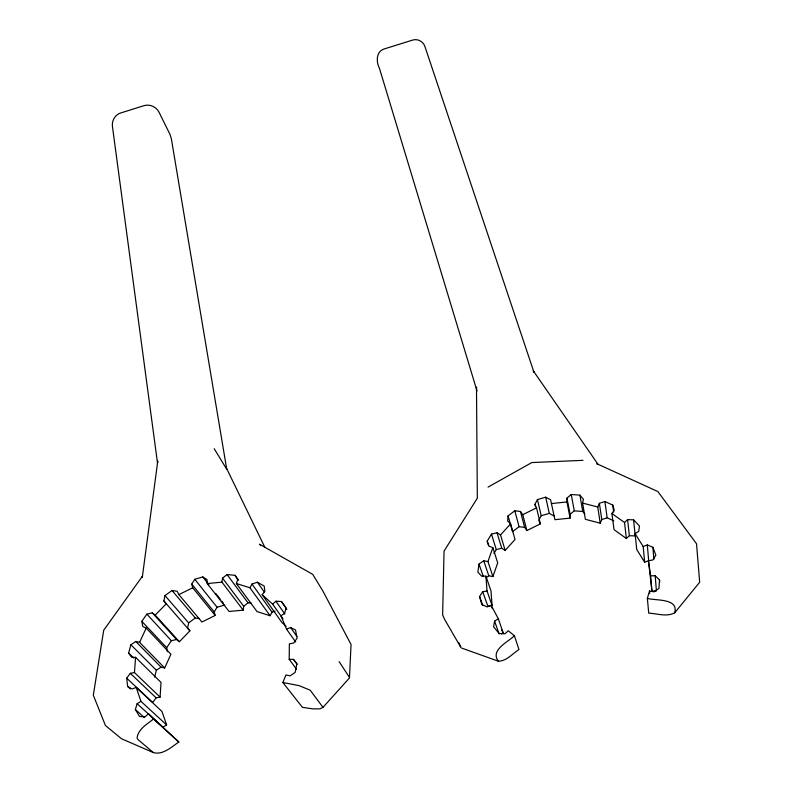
<?xml version="1.0" encoding="UTF-8"?>
<svg xmlns="http://www.w3.org/2000/svg" width="793" height="793" viewBox="0 0 793 793"><rect width="100%" height="100%" fill="white"/><g stroke="black" fill="none" stroke-linecap="round" stroke-linejoin="round"><path stroke-width="1.19" d="M296.542 669.203L289.197 659.32L289.376 643.847L293.638 643.054L297.107 638.187L295.502 630.009L290.625 627.55L286.541 629.136L280.881 615.725L284.618 613.435L286.065 607.934L281.465 601.51L275.914 601.223L272.643 604.117L262.176 594.691L264.892 591.32L264.198 586.037L257.388 582.221L251.986 584.044L249.944 587.772L270.106 615.735L272.029 612.137L275.131 611.096M160.087 697.116L134.443 672.553L130.32 673.316L126.682 678.164L152.692 702.499L156.132 697.84L160.087 697.116L161.029 682.426L135.593 657.338L131.559 657.278L128.644 653.085L130.875 644.759L135.772 641.487L139.578 642.34L164.696 667.964L170.911 654.225L146.199 628.096L142.77 626.5L141.848 621.335L146.854 614.149L152.256 612.84L155.19 615.12L179.406 641.725L189.894 630.851L187.604 628.076L188.645 622.882L195.336 617.985L199.311 618.609M647.316 544.95L648.674 560.661L644.65 562.217L643.192 546.546L647.316 544.95L652.907 547.269L655.861 555.169L652.897 559.947L648.456 560.78L650.617 575.797L655.206 575.777L659.518 579.961L658.943 588.436L654.086 591.836L649.526 591.003L647.356 598.378L648.743 613.158C657.11 613.495 666.794 617.202 674.684 612.83L699.684 582.231L696.512 543.74L657.853 491.541L596.851 463.736L597.962 464.252L533.233 370.747L533.927 372.165L425.008 46.787C423.551 41.702 417.802 38.401 412.707 40.066L384.199 48.958C375.932 51.505 376.09 61.983 379.47 68.376L477.049 391.058M134.443 672.553L135.593 657.338M626.381 538.516L624.517 522.498L627.59 519.633L633.567 519.831L635.223 535.919L629.384 535.711L626.381 538.516L614.04 529.645L611.889 513.507L614.288 510.196L612.741 505.091L604.881 501.493L599.379 503.337L601.788 519.603L600.212 523.182L585.383 519.316L582.597 503.099L583.41 499.263L579.911 495.139L571.247 494.515L566.965 498.073L570.088 514.32L570.098 518.136L554.912 519.683L550.62 499.778L545.703 497.191L537.446 499.58L534.938 504.308L536.534 507.857L540.34 523.876L526.889 530.557L522.765 514.687L520.456 511.485L514.806 510.801L508.075 515.856L507.669 521.08L510.633 523.816L515.024 539.498L505.171 550.411L501.751 548.27L497.042 532.767L491.452 534.115L487.189 541.163L488.597 545.544M155.19 615.12L166.233 603.82L163.873 600.965L165.013 595.593L172.031 590.498L177.186 591.281L178.881 594.611L201.957 621.999L215.171 615.457L192.709 587.782L191.747 584.104L194.771 579.277L202.82 576.937L207.032 579.673L207.241 583.579L229.088 611.462L243.203 610.144L243.709 606.288L248.011 602.829L251.302 603.166M243.203 610.144L221.961 582.141L222.526 578.147L227.036 574.558L235.025 575.321L238.594 580.198M486.02 577.72L488.795 575.807L492.899 576.57L487.943 561.573L483.74 560.8L479.002 564.051L477.872 572.149L481.619 576.184L485.95 576.174L490.986 590.934L492.066 605.455L487.864 606.239L482.729 591.756L487.021 590.954L492.066 605.455M482.729 591.756L479.557 596.514L481.847 604.524L487.08 606.932L491.184 605.346L498.341 618.808L494.594 621.137L493.573 626.777L499.065 633.458L505.042 633.785L508.263 630.782L514.429 635.758L518.949 649.536C512.506 653.601 506.568 661.223 498.321 661.184L461.605 648.059M154.605 677.143L156.37 670.263L161.038 667.121L164.696 667.964M214.189 448.689L226.739 469.268L171.318 138.567L169.94 134.304L158.848 111.833C156.013 106.758 149.708 103.942 144.088 105.647L120.823 112.933C115.163 114.569 111.763 120.536 112.408 126.246L157.51 463.043L157.757 461.169L142.304 577.294L142.443 576.194L103.714 630.227L93.316 695.213L105.439 725.526L121.517 738.769L153.366 752.577C162.833 755.313 171.506 746.947 178.821 742.01L148.46 713.819L145.02 716.862L139.499 716.446L135.345 709.487L137.12 703.708L140.946 701.369L166.619 724.931L162.971 727.181L137.12 703.708M270.106 615.735L257.041 611.581L236.373 583.549L237.692 579.614L235.025 575.321M492.899 576.57L497.707 562.901L492.879 547.656L488.964 546.169L487.189 541.163M487.943 561.573L492.879 547.656M674.684 612.83C678.897 597.932 655.226 600.866 647.356 598.378M260.947 545.485L259.46 544.216L312.729 574.36L322.989 591.211L351.051 644.521L349.455 677.985L322.989 707.346L320.005 708.843L312.957 708.863L302.411 707.346L282.863 682.505L285.966 674.952L290.099 675.864L295.125 672.444L296.899 663.741L293.479 659.38L289.197 659.32M600.212 523.182L597.753 506.985L599.379 503.337M139.578 642.34L146.199 628.096M537.446 499.58L541.213 515.728L538.774 520.367L540.34 523.876M493.91 553.534L496.289 549.579L501.751 548.27M215.171 615.457L214.209 611.889L217.074 607.23L224.786 605.009M167.412 651.677L166.659 647.673L171.387 640.744L176.571 639.505L179.406 641.725M505.171 550.411L500.532 534.938L510.633 523.816M570.088 514.32L574.271 510.831L582.746 511.475L584.798 513.914M514.429 635.758C508.144 641.894 489.925 650.121 498.321 661.184M526.889 530.557L524.609 527.395L519.088 526.711L512.516 531.657L508.075 515.856M178.821 742.01L153.485 719.033C147.171 724.128 138.131 729.084 137.06 737.916L137.982 739.562L153.366 752.577M501.364 633.994L503.188 632.854L498.341 618.808M644.65 562.217L636.729 549.499L635.094 533.63L638.752 531.35L639.465 525.997L633.567 519.831M488.072 487.09L531.825 462.567L582.994 460.336M522.765 514.687L536.534 507.857M178.881 594.611L192.709 587.782M166.619 724.931L161.96 711.47L136.237 687.422L132.173 688.998L127.643 686.441L126.682 678.164M601.788 519.603L607.17 517.799L613.762 520.852M541.213 515.728L549.291 513.398L554.099 515.956M551.442 503.565L566.975 501.949L566.965 498.073M207.241 583.579L221.961 582.141M648.456 560.78L651.915 590.983L656.396 590.983M282.863 682.505L299.05 685.618L310.192 690.207L322.989 707.346M582.597 503.099L597.753 506.985M236.373 583.549L249.944 587.772M497.042 532.767L500.532 534.938M611.889 513.507L624.517 522.498M135.345 709.487L144.306 717.506M286.104 626.301L281.892 622.485L262.176 594.691M127.643 686.441L130.339 688.929M130.32 673.316L156.132 697.84M128.644 653.085L133.779 658.121M130.875 644.759L156.37 670.263M135.772 641.487L161.038 667.121M148.46 713.819L153.485 719.033M141.848 621.335L166.659 647.673M146.854 614.149L171.387 640.744M152.256 612.84L176.571 639.505M163.873 600.965L189.894 630.851M165.013 595.593L188.645 622.882M172.031 590.498L195.336 617.985M191.747 584.104L214.209 611.889M194.771 579.277L217.074 607.23M202.82 576.937L208.876 584.689M215.696 593.392L220.236 599.201M221.753 601.144L223.269 603.077M222.526 578.147L243.709 606.288M227.036 574.558L248.011 602.829M293.479 659.38L297.117 664.326M251.986 584.044L272.029 612.137M286.541 629.136L295.68 642.013M257.388 582.221L264.466 592.282M272.643 604.117L283.012 618.867M290.625 627.55L296.889 636.492M275.914 601.223L284.836 614.06M281.465 601.51L286.888 609.411M339.126 661.64L349.089 676.816M635.094 533.63L643.192 546.546M501.572 629.801L503.188 632.854M226.114 467.394L264.793 547.2M458.86 642.717L460.792 647.247L444.675 619.521L442.633 614.843L444.05 551.095L477.327 498.192L476.484 387.113L476.504 388.719M479.557 596.514L482.778 605.376M494.594 621.137L499.124 633.964M491.184 605.346L492.334 608.637M479.002 564.051L483.373 576.689M136.237 687.422L140.946 701.369M483.74 560.8L488.795 575.807M491.452 534.115L496.289 549.579M514.806 510.801L519.088 526.711M520.456 511.485L524.609 527.395M534.938 504.308L535.483 506.598M545.703 497.191L549.291 513.398M566.975 501.949L570.098 518.136M571.247 494.515L574.271 510.831M579.911 495.139L582.746 511.475M604.881 501.493L607.17 517.799M612.741 505.091L613.653 512.07M627.59 519.633L629.384 535.711M649.526 591.003L649.725 593.293M650.617 575.797L651.915 590.983M652.907 547.269L653.848 559.333M655.206 575.777L656.307 589.814M659.518 579.961L659.687 582.29M485.95 576.174L487.021 590.954"/></g></svg>
